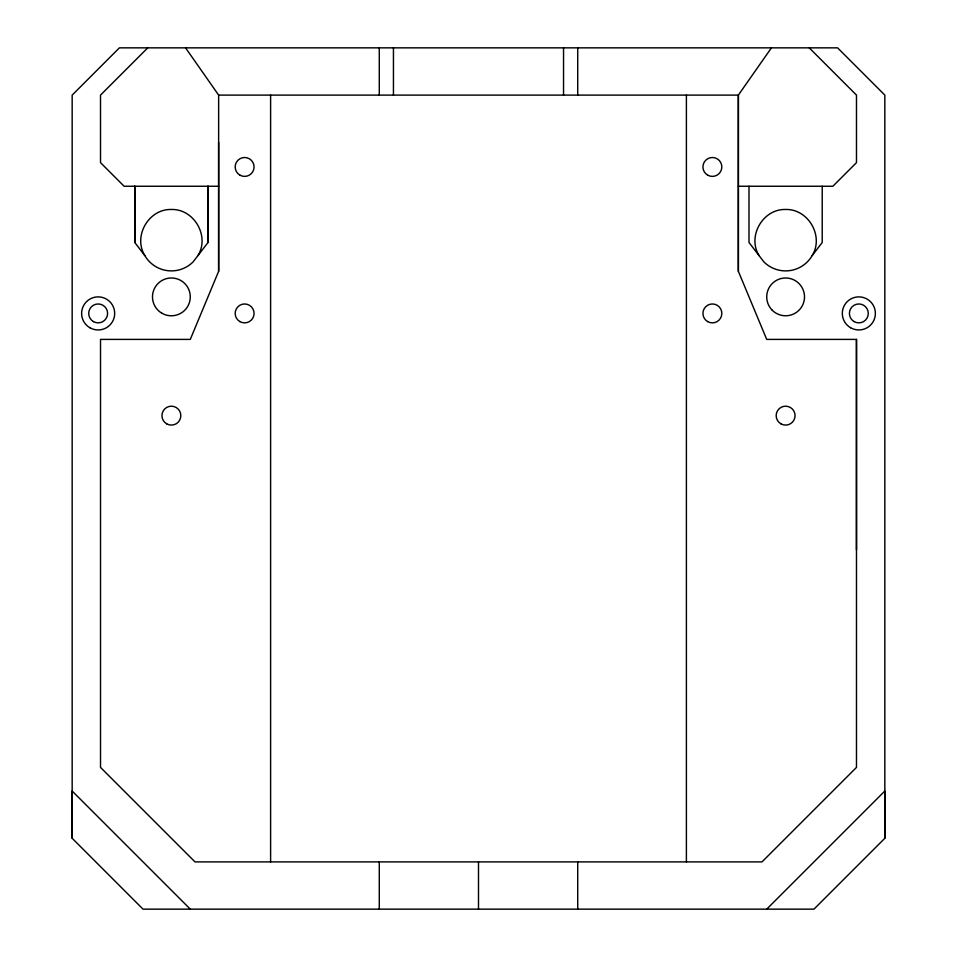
<?xml version="1.0" encoding="UTF-8"?>
<svg xmlns="http://www.w3.org/2000/svg" width="957" height="957" viewBox="0 0 957 957"><rect width="100%" height="100%" fill="white"/><g stroke="black" fill="none" stroke-linecap="round" stroke-linejoin="round"><path stroke-width="1.44" d="M766.713 909.15L884.83 791.032L884.83 838.272L813.964 909.15L143.036 909.15L72.17 838.272L72.17 791.032L190.287 909.15M134.781 242.492L134.781 186.256L134.781 242.492L144.794 255.543A30.708 30.708 0 0 0 193.099 261.895L208.004 242.492L208.004 186.256L208.004 242.492M771.438 47.85L738.361 95.102L738.361 271.298L766.713 339.4L856.479 339.4L856.479 767.406L761.987 861.898L195.013 861.898L100.521 767.406L100.521 339.4L190.287 339.4L218.639 271.298L218.639 95.102L185.562 47.85M738.361 271.298L738.373 95.102L218.639 95.102M197.979 255.543C209.93 236.223 194.08 208.793 171.387 209.475C148.694 208.793 132.856 236.223 144.794 255.543M748.996 186.256L748.996 242.492L763.901 261.895A30.708 30.708 0 0 0 812.206 255.543C824.144 236.223 808.306 208.793 785.613 209.475C762.92 208.793 747.07 236.223 759.021 255.543M812.206 255.543L822.219 242.492L822.219 186.256M147.761 47.85L100.509 95.102L100.521 162.63L124.135 186.256L218.639 186.256M738.361 186.256L832.853 186.256L856.479 162.63L856.479 95.102L809.239 47.85M884.83 838.272L884.83 95.102L837.59 47.85L119.41 47.85L72.17 95.102L72.17 838.272M856.479 339.4L856.479 550.012M686.396 95.102L686.396 861.898M577.717 47.85L577.717 95.102M577.717 861.898L577.717 909.15M563.541 47.85L563.541 95.102M478.5 861.898L478.5 909.15M393.447 47.85L393.447 95.102M379.283 47.85L379.283 95.102M379.283 861.898L379.283 909.15M270.604 95.102L270.604 861.898M218.639 142.342L218.639 271.298M780.888 423.819A9.45 9.45 0 0 0 795.064 415.637A9.45 9.45 0 0 0 780.888 407.455A9.45 9.45 0 0 0 780.888 423.819M166.662 423.819A9.45 9.45 0 0 0 180.837 415.637A9.45 9.45 0 0 0 166.662 407.455A9.45 9.45 0 0 0 166.662 423.819M239.896 321.6A9.45 9.45 0 0 0 254.072 313.418A9.45 9.45 0 0 0 239.896 305.235A9.45 9.45 0 0 0 239.896 321.6M239.896 175.131A9.45 9.45 0 0 0 254.072 166.949A9.45 9.45 0 0 0 239.896 158.766A9.45 9.45 0 0 0 239.896 175.131M161.936 313.25A18.901 18.901 0 0 0 190.287 296.885A18.901 18.901 0 0 0 161.936 280.509A18.901 18.901 0 0 0 161.936 313.25M772.251 310.247A18.901 18.901 0 0 0 803.868 301.778A18.901 18.901 0 0 0 780.721 278.631A18.901 18.901 0 0 0 772.251 310.247M707.654 175.131A9.45 9.45 0 0 0 721.829 166.949A9.45 9.45 0 0 0 707.654 158.766A9.45 9.45 0 0 0 707.654 175.131M707.654 321.6A9.45 9.45 0 0 0 721.829 313.418A9.45 9.45 0 0 0 707.654 305.235A9.45 9.45 0 0 0 707.654 321.6M854.123 321.6A9.45 9.45 0 0 0 868.298 313.418A9.45 9.45 0 0 0 854.123 305.235A9.45 9.45 0 0 0 854.123 321.6M93.427 321.6A9.45 9.45 0 0 0 107.603 313.418A9.45 9.45 0 0 0 93.427 305.235A9.45 9.45 0 0 0 93.427 321.6M89.886 327.737A16.532 16.532 0 0 0 114.684 313.418A16.532 16.532 0 0 0 89.886 299.098A16.532 16.532 0 0 0 89.886 327.737M850.582 327.737A16.532 16.532 0 0 0 875.38 313.418A16.532 16.532 0 0 0 850.582 299.098A16.532 16.532 0 0 0 850.582 327.737"/></g></svg>
